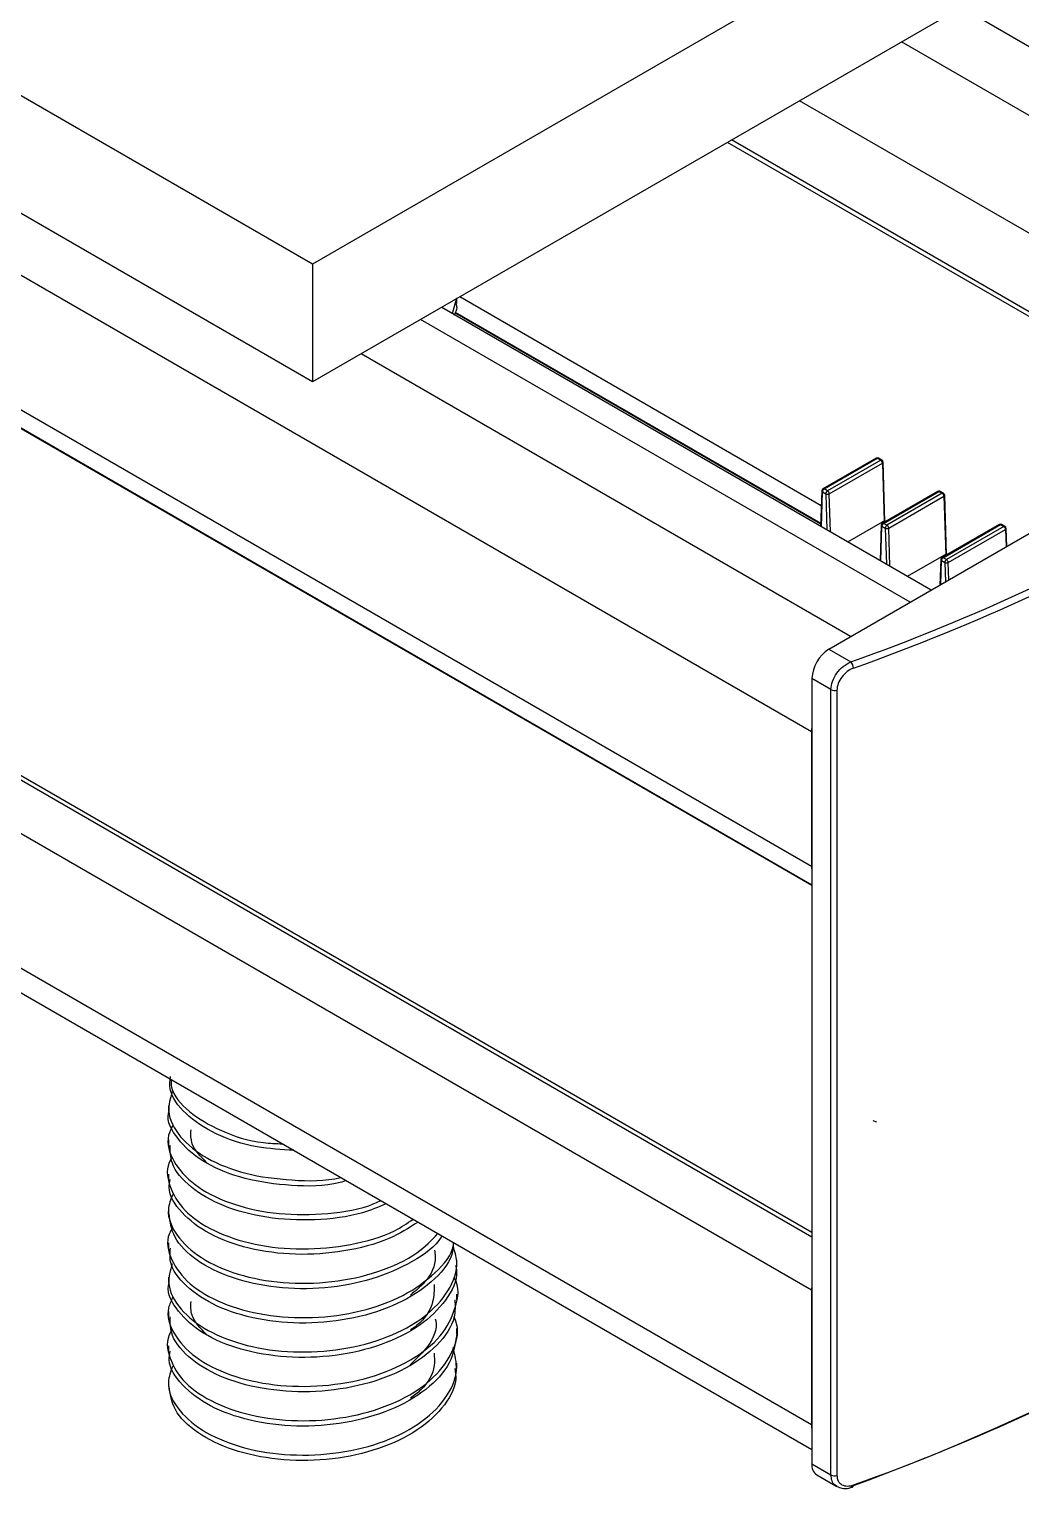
# Model space of a CAD drawing. Extents: x -976302 to -776254, y 5665 to 231437.
# Drawn here: x -788561 to -788353.4, y 87071.8 to 87377.2 of the extents above; entities that cross this region are included whole.
import ezdxf

# ---------------------------------------------------------------- set-up
doc = ezdxf.new("R2010")
doc.units = 0
doc.header["$LTSCALE"] = 1000
doc.header["$MEASUREMENT"] = 0
doc.layers.add('暖通', color=7, linetype='Continuous')

msp = doc.modelspace()

# ---------------------------------------------------------------- linework, layer by layer
at = {"layer": '暖通', "color": 7}
for p, q in [((-788397.26, 87230.18), (-788941.66, 87544.45)), ((-788397.26, 87230.18), (-788941.66, 87544.45)), ((-788397.18, 87198.03), (-788969.46, 87528.4)), ((-788397.18, 87198.03), (-788969.46, 87528.4)), ((-788969.32, 87528.48), (-788397.18, 87198.19)), ((-788969.32, 87528.48), (-788397.18, 87198.19)), ((-788397.26, 87201.98), (-788966.08, 87530.35)), ((-788397.26, 87201.98), (-788966.08, 87530.35)), ((-788397.18, 87124.4), (-789033.23, 87491.58)), ((-788397.18, 87124.4), (-789033.23, 87491.58)), ((-788397.18, 87125.41), (-789032.36, 87492.09)), ((-788397.18, 87125.41), (-789032.36, 87492.09)), ((-788397.26, 87113.33), (-789042.85, 87486.03)), ((-788397.26, 87113.33), (-789042.85, 87486.03)), ((-788397.26, 87085.13), (-789067.28, 87471.93)), ((-788397.26, 87085.13), (-789067.28, 87471.93)), ((-789071.7, 87469.38), (-788397.18, 87079.98)), ((-789071.7, 87469.38), (-788397.18, 87079.98)), ((-788501.69, 87328.06), (-788647.57, 87412.28)), ((-788501.69, 87328.06), (-788647.57, 87412.28)), ((-788355.8, 87412.28), (-788501.69, 87328.06)), ((-788355.8, 87412.28), (-788501.69, 87328.06)), ((-788501.69, 87303.41), (-788647.57, 87387.62)), ((-788501.69, 87303.41), (-788647.57, 87387.62)), ((-788355.8, 87387.62), (-788501.69, 87303.41)), ((-788355.8, 87387.62), (-788501.69, 87303.41)), ((-788263.47, 87322.61), (-788365.95, 87381.77)), ((-788263.47, 87322.61), (-788365.95, 87381.77)), ((-788275.92, 87315.42), (-788378.4, 87374.58)), ((-788275.92, 87315.42), (-788378.4, 87374.58)), ((-788326.95, 87320.23), (-788399.75, 87362.25)), ((-788326.95, 87320.23), (-788399.75, 87362.25)), ((-788332.38, 87306.93), (-788413.98, 87354.04)), ((-788332.38, 87306.93), (-788413.98, 87354.04)), ((-788332.62, 87306.04), (-788414.87, 87353.52)), ((-788332.62, 87306.04), (-788414.87, 87353.52)), ((-788501.69, 87328.06), (-788501.69, 87303.41)), ((-788501.69, 87328.06), (-788501.69, 87303.41)), ((-788393.62, 87247.48), (-788253.94, 87328.11)), ((-788393.62, 87247.48), (-788253.94, 87328.11)), ((-788472.41, 87317.69), (-788471.5, 87320.99)), ((-788472.41, 87317.69), (-788471.5, 87320.99)), ((-788471.5, 87319.85), (-788471.5, 87320.83)), ((-788471.5, 87319.85), (-788471.5, 87320.83)), ((-788395.21, 87277.5), (-788470.88, 87321.19)), ((-788395.21, 87277.5), (-788470.88, 87321.19)), ((-788372.2, 87259.84), (-788474.67, 87319)), ((-788372.2, 87259.84), (-788474.67, 87319)), ((-788395.32, 87273.67), (-788471.92, 87317.89)), ((-788395.32, 87273.67), (-788471.92, 87317.89)), ((-788471.87, 87318.02), (-788395.32, 87273.82)), ((-788471.87, 87318.02), (-788395.32, 87273.82)), ((-788376.62, 87257.29), (-788479.09, 87316.45)), ((-788376.62, 87257.29), (-788479.09, 87316.45)), ((-788389.07, 87250.1), (-788491.55, 87309.26)), ((-788389.07, 87250.1), (-788491.55, 87309.26)), ((-788383.74, 87287.44), (-788394.86, 87281.02)), ((-788383.74, 87287.44), (-788394.86, 87281.02)), ((-788394.61, 87281), (-788383.49, 87287.42)), ((-788394.61, 87281), (-788383.49, 87287.42)), ((-788382.76, 87287.03), (-788393.9, 87280.59)), ((-788382.76, 87287.03), (-788393.9, 87280.59)), ((-788383.49, 87287.42), (-788382.76, 87287.03)), ((-788383.49, 87287.42), (-788382.76, 87287.03)), ((-788382.53, 87287.06), (-788383.25, 87287.45)), ((-788382.53, 87287.06), (-788383.25, 87287.45)), ((-788393.55, 87279.99), (-788382.41, 87286.42)), ((-788393.55, 87279.99), (-788382.41, 87286.42)), ((-788382.41, 87286.42), (-788382.03, 87274.19)), ((-788382.41, 87286.42), (-788382.03, 87274.19)), ((-788381.88, 87274.14), (-788382.26, 87286.63)), ((-788381.88, 87274.14), (-788382.26, 87286.63)), ((-788393.9, 87280.59), (-788394.61, 87281)), ((-788393.9, 87280.59), (-788394.61, 87281)), ((-788395.11, 87280.6), (-788395.34, 87273.2)), ((-788395.11, 87280.6), (-788395.34, 87273.2)), ((-788395.19, 87273.11), (-788394.96, 87280.38)), ((-788395.19, 87273.11), (-788394.96, 87280.38)), ((-788394.96, 87280.38), (-788394.26, 87279.98)), ((-788394.96, 87280.38), (-788394.26, 87279.98)), ((-788394.26, 87279.98), (-788394.04, 87272.45)), ((-788394.26, 87279.98), (-788394.04, 87272.45)), ((-788393.31, 87272.03), (-788393.55, 87279.99)), ((-788393.31, 87272.03), (-788393.55, 87279.99)), ((-788370.85, 87280.5), (-788382.41, 87273.84)), ((-788370.85, 87280.5), (-788382.41, 87273.84)), ((-788382.15, 87273.81), (-788370.6, 87280.48)), ((-788382.15, 87273.81), (-788370.6, 87280.48)), ((-788369.88, 87280.09), (-788381.45, 87273.41)), ((-788369.88, 87280.09), (-788381.45, 87273.41)), ((-788381.1, 87272.8), (-788369.52, 87279.49)), ((-788381.1, 87272.8), (-788369.52, 87279.49)), ((-788370.6, 87280.48), (-788369.88, 87280.09)), ((-788370.6, 87280.48), (-788369.88, 87280.09)), ((-788369.64, 87280.12), (-788370.36, 87280.51)), ((-788369.64, 87280.12), (-788370.36, 87280.51)), ((-788369.52, 87279.49), (-788369.14, 87267.25)), ((-788369.52, 87279.49), (-788369.14, 87267.25)), ((-788368.99, 87267.2), (-788369.37, 87279.69)), ((-788368.99, 87267.2), (-788369.37, 87279.69)), ((-788389.63, 87269.91), (-788382.38, 87274.09)), ((-788389.63, 87269.91), (-788382.38, 87274.09)), ((-788382.66, 87273.41), (-788382.88, 87266.01)), ((-788382.66, 87273.41), (-788382.88, 87266.01)), ((-788382.73, 87265.93), (-788382.51, 87273.19)), ((-788382.73, 87265.93), (-788382.51, 87273.19)), ((-788382.51, 87273.19), (-788381.81, 87272.79)), ((-788382.51, 87273.19), (-788381.81, 87272.79)), ((-788382.16, 87273.98), (-788382.38, 87274.09)), ((-788382.16, 87273.98), (-788382.38, 87274.09)), ((-788381.45, 87273.41), (-788382.15, 87273.81)), ((-788381.45, 87273.41), (-788382.15, 87273.81)), ((-788381.87, 87274.14), (-788381.91, 87274.17)), ((-788381.87, 87274.14), (-788381.91, 87274.17)), ((-788381.81, 87272.79), (-788381.58, 87265.26)), ((-788381.81, 87272.79), (-788381.58, 87265.26)), ((-788380.86, 87264.84), (-788381.1, 87272.8)), ((-788380.86, 87264.84), (-788381.1, 87272.8)), ((-788357.97, 87273.57), (-788369.95, 87266.65)), ((-788357.97, 87273.57), (-788369.95, 87266.65)), ((-788369.7, 87266.62), (-788357.71, 87273.54)), ((-788369.7, 87266.62), (-788357.71, 87273.54)), ((-788356.99, 87273.15), (-788369, 87266.22)), ((-788356.99, 87273.15), (-788369, 87266.22)), ((-788368.64, 87265.61), (-788356.63, 87272.55)), ((-788368.64, 87265.61), (-788356.63, 87272.55)), ((-788357.71, 87273.54), (-788356.99, 87273.15)), ((-788357.71, 87273.54), (-788356.99, 87273.15)), ((-788356.75, 87273.18), (-788357.48, 87273.57)), ((-788356.75, 87273.18), (-788357.48, 87273.57)), ((-788356.63, 87272.55), (-788356.52, 87268.9)), ((-788356.63, 87272.55), (-788356.52, 87268.9)), ((-788356.37, 87268.98), (-788356.48, 87272.75)), ((-788356.37, 87268.98), (-788356.48, 87272.75)), ((-788377.18, 87262.72), (-788369.49, 87267.16)), ((-788377.18, 87262.72), (-788369.49, 87267.16)), ((-788370.2, 87266.23), (-788370.37, 87260.9)), ((-788370.2, 87266.23), (-788370.37, 87260.9)), ((-788370.21, 87260.99), (-788370.06, 87266)), ((-788370.21, 87260.99), (-788370.06, 87266)), ((-788370.06, 87266), (-788369.35, 87265.6)), ((-788370.06, 87266), (-788369.35, 87265.6)), ((-788369, 87266.22), (-788369.7, 87266.62)), ((-788369, 87266.22), (-788369.7, 87266.62)), ((-788369.27, 87267.04), (-788369.49, 87267.16)), ((-788369.27, 87267.04), (-788369.49, 87267.16)), ((-788369.35, 87265.6), (-788369.23, 87261.56)), ((-788369.35, 87265.6), (-788369.23, 87261.56)), ((-788368.98, 87267.2), (-788369.03, 87267.23)), ((-788368.98, 87267.2), (-788369.03, 87267.23)), ((-788368.53, 87261.96), (-788368.64, 87265.61)), ((-788368.53, 87261.96), (-788368.64, 87265.61)), ((-788393.62, 87247.48), (-788389.01, 87244.82)), ((-788393.62, 87247.48), (-788389.01, 87244.82)), ((-788393.18, 87239.01), (-788397.18, 87241.32)), ((-788397.18, 87241.32), (-788397.18, 87076.96)), ((-788393.18, 87239.01), (-788397.18, 87241.32)), ((-788397.18, 87241.32), (-788397.18, 87076.96)), ((-788393.18, 87074.66), (-788393.18, 87239.01)), ((-788393.18, 87074.66), (-788393.18, 87239.01)), ((-788391.93, 87238.93), (-788391.93, 87074.58)), ((-788391.93, 87238.93), (-788391.93, 87074.58)), ((-788397.18, 87231.73), (-788397.26, 87230.18)), ((-788397.18, 87231.73), (-788397.26, 87230.18)), ((-788397.26, 87230.18), (-788397.26, 87201.98)), ((-788397.26, 87230.18), (-788397.26, 87201.98)), ((-788531.88, 87152.01), (-788531.88, 87150.87)), ((-788531.88, 87152.01), (-788531.88, 87150.87)), ((-788384.44, 87148.83), (-788383.68, 87148.54)), ((-788384.44, 87148.83), (-788383.68, 87148.54)), ((-788531.88, 87144.82), (-788531.88, 87143.68)), ((-788531.88, 87144.82), (-788531.88, 87143.68)), ((-788531.88, 87137.63), (-788531.88, 87136.49)), ((-788531.88, 87137.63), (-788531.88, 87136.49)), ((-788531.88, 87130.45), (-788531.88, 87129.3)), ((-788531.88, 87130.45), (-788531.88, 87129.3)), ((-788531.88, 87123.25), (-788531.88, 87122.11)), ((-788531.88, 87123.25), (-788531.88, 87122.11)), ((-788471.5, 87118.51), (-788471.5, 87119.66)), ((-788471.5, 87118.51), (-788471.5, 87119.66)), ((-788531.88, 87116.06), (-788531.88, 87114.92)), ((-788531.88, 87116.06), (-788531.88, 87114.92)), ((-788397.26, 87113.33), (-788397.26, 87085.13)), ((-788397.26, 87113.33), (-788397.26, 87085.13)), ((-788471.5, 87111.33), (-788471.5, 87112.46)), ((-788471.5, 87111.33), (-788471.5, 87112.46)), ((-788531.88, 87108.87), (-788531.88, 87107.73)), ((-788531.88, 87108.87), (-788531.88, 87107.73)), ((-788471.5, 87104.13), (-788471.5, 87105.28)), ((-788471.5, 87104.13), (-788471.5, 87105.28)), ((-788531.88, 87101.68), (-788531.88, 87100.54)), ((-788531.88, 87101.68), (-788531.88, 87100.54)), ((-788471.5, 87096.95), (-788471.5, 87098.08)), ((-788471.5, 87096.95), (-788471.5, 87098.08)), ((-788531.88, 87094.49), (-788531.88, 87093.34)), ((-788531.88, 87094.49), (-788531.88, 87093.34)), ((-788397.26, 87085.13), (-788397.18, 87083.68)), ((-788397.26, 87085.13), (-788397.18, 87083.68)), ((-788397.18, 87076.96), (-788393.18, 87074.66)), ((-788397.18, 87076.96), (-788393.18, 87074.66)), ((-788396.13, 87074.66), (-788391.95, 87072.24)), ((-788396.13, 87074.66), (-788391.95, 87072.24))]:
    msp.add_line(p, q, dxfattribs=at)
at = {"layer": '暖通', "color": 7, "flags": 128}
for points in [[(-788397.26, 87201.98), (-788397.2, 87200.94), (-788397.18, 87200.74)], [(-788397.26, 87201.98), (-788397.2, 87200.94), (-788397.18, 87200.74)], [(-788397.18, 87114.67), (-788397.2, 87114.43), (-788397.26, 87113.33)], [(-788397.18, 87114.67), (-788397.2, 87114.43), (-788397.26, 87113.33)], [(-788388.82, 87072.13), (-788388.8, 87072.12), (-788388.7, 87072.11), (-788388.64, 87072.13), (-788388.62, 87072.14), (-788388.55, 87072.21), (-788388.5, 87072.3), (-788388.47, 87072.43), (-788388.46, 87072.58)], [(-788388.82, 87072.13), (-788388.8, 87072.12), (-788388.7, 87072.11), (-788388.64, 87072.13), (-788388.62, 87072.14), (-788388.55, 87072.21), (-788388.5, 87072.3), (-788388.47, 87072.43), (-788388.46, 87072.58)]]:
    msp.add_lwpolyline(points, dxfattribs=at)
at = {"layer": '暖通', "color": 7}
for centre, radius, start, end in [((-788539.16, 87666.21), 447.34, 289.6122, 310.3824), ((-788539.16, 87666.21), 447.34, 289.6122, 310.3824), ((-788538.93, 87665.79), 448.29, 289.6122, 310.3824), ((-788538.93, 87665.79), 448.29, 289.6122, 310.3824), ((-788383.49, 87287.01), 0.503, 61.7051, 119.9973), ((-788383.49, 87287.01), 0.503, 61.7051, 119.9973), ((-788383.64, 87287.22), 0.249, 53.829, 114.8606), ((-788383.64, 87287.22), 0.249, 53.829, 114.8606), ((-788383.34, 87287.23), 0.24, 67.6123, 127.7617), ((-788383.34, 87287.23), 0.24, 67.6123, 127.7617), ((-788382.62, 87286.84), 0.24, 67.6123, 127.7617), ((-788382.62, 87286.84), 0.24, 67.6123, 127.7617), ((-788383.18, 87286.37), 0.777, 3.8499, 57.3049), ((-788383.18, 87286.37), 0.777, 3.8499, 57.3049), ((-788382.76, 87286.61), 0.503, 1.7629, 61.7051), ((-788382.76, 87286.61), 0.503, 1.7629, 61.7051), ((-788382.51, 87286.65), 0.249, 293.7952, 355.1602), ((-788382.51, 87286.65), 0.249, 293.7952, 355.1602), ((-788394.61, 87280.59), 0.503, 119.9973, 178.2371), ((-788394.61, 87280.59), 0.503, 119.9973, 178.2371), ((-788394.19, 87280.35), 0.773, 122.6055, 177.3945), ((-788394.19, 87280.35), 0.773, 122.6055, 177.3945), ((-788394.75, 87280.81), 0.242, 52.8883, 115.8013), ((-788394.75, 87280.81), 0.242, 52.8883, 115.8013), ((-788394.85, 87280.62), 0.261, 183.1108, 244.2286), ((-788394.85, 87280.62), 0.261, 183.1108, 244.2286), ((-788393.49, 87279.94), 0.773, 122.6055, 177.3945), ((-788393.49, 87279.94), 0.773, 122.6055, 177.3945), ((-788393.92, 87280.7), 0.798, 244.6881, 297.6415), ((-788393.92, 87280.7), 0.798, 244.6881, 297.6415), ((-788394.32, 87279.94), 0.777, 3.8499, 57.3049), ((-788394.32, 87279.94), 0.777, 3.8499, 57.3049), ((-788370.6, 87280.07), 0.503, 61.7051, 119.9973), ((-788370.6, 87280.07), 0.503, 61.7051, 119.9973), ((-788370.75, 87280.28), 0.249, 53.829, 114.8606), ((-788370.75, 87280.28), 0.249, 53.829, 114.8606), ((-788370.46, 87280.29), 0.24, 67.6123, 127.7617), ((-788370.46, 87280.29), 0.24, 67.6123, 127.7617), ((-788369.73, 87279.9), 0.24, 67.6123, 127.7617), ((-788369.73, 87279.9), 0.24, 67.6123, 127.7617), ((-788370.3, 87279.43), 0.777, 3.8499, 57.3049), ((-788370.3, 87279.43), 0.777, 3.8499, 57.3049), ((-788369.88, 87279.68), 0.503, 1.7629, 61.7051), ((-788369.88, 87279.68), 0.503, 1.7629, 61.7051), ((-788369.62, 87279.71), 0.249, 293.7952, 355.1602), ((-788369.62, 87279.71), 0.249, 293.7952, 355.1602), ((-788382.15, 87273.4), 0.503, 119.9973, 178.2371), ((-788382.15, 87273.4), 0.503, 119.9973, 178.2371), ((-788382.4, 87273.43), 0.261, 183.1108, 244.2286), ((-788382.4, 87273.43), 0.261, 183.1108, 244.2286), ((-788381.74, 87273.16), 0.773, 122.6055, 177.3945), ((-788381.74, 87273.16), 0.773, 122.6055, 177.3945), ((-788382.3, 87273.62), 0.242, 52.8883, 115.8013), ((-788382.3, 87273.62), 0.242, 52.8883, 115.8013), ((-788381.03, 87272.75), 0.773, 122.6055, 177.3945), ((-788381.03, 87272.75), 0.773, 122.6055, 177.3945), ((-788381.47, 87273.51), 0.798, 244.6881, 297.6415), ((-788381.47, 87273.51), 0.798, 244.6881, 297.6415), ((-788381.87, 87272.75), 0.777, 3.8499, 57.3049), ((-788381.87, 87272.75), 0.777, 3.8499, 57.3049), ((-788357.71, 87273.13), 0.503, 61.7051, 119.9973), ((-788357.71, 87273.13), 0.503, 61.7051, 119.9973), ((-788357.86, 87273.34), 0.249, 53.829, 114.8606), ((-788357.86, 87273.34), 0.249, 53.829, 114.8606), ((-788357.57, 87273.35), 0.24, 67.6123, 127.7617), ((-788357.57, 87273.35), 0.24, 67.6123, 127.7617), ((-788356.84, 87272.96), 0.24, 67.6123, 127.7617), ((-788356.84, 87272.96), 0.24, 67.6123, 127.7617), ((-788357.41, 87272.5), 0.777, 3.8499, 57.3049), ((-788357.41, 87272.5), 0.777, 3.8499, 57.3049), ((-788356.99, 87272.74), 0.503, 1.7629, 61.7051), ((-788356.99, 87272.74), 0.503, 1.7629, 61.7051), ((-788356.73, 87272.77), 0.249, 293.7952, 355.1602), ((-788356.73, 87272.77), 0.249, 293.7952, 355.1602), ((-788369.7, 87266.21), 0.503, 119.9973, 178.2371), ((-788369.7, 87266.21), 0.503, 119.9973, 178.2371), ((-788369.94, 87266.24), 0.261, 183.1108, 244.2286), ((-788369.94, 87266.24), 0.261, 183.1108, 244.2286), ((-788369.28, 87265.97), 0.773, 122.6055, 177.3945), ((-788369.28, 87265.97), 0.773, 122.6055, 177.3945), ((-788369.85, 87266.43), 0.242, 52.8883, 115.8013), ((-788369.85, 87266.43), 0.242, 52.8883, 115.8013), ((-788368.58, 87265.56), 0.773, 122.6055, 177.3945), ((-788368.58, 87265.56), 0.773, 122.6055, 177.3945), ((-788369.01, 87266.32), 0.798, 244.6881, 297.6415), ((-788369.01, 87266.32), 0.798, 244.6881, 297.6415), ((-788369.42, 87265.56), 0.777, 3.8499, 57.3049), ((-788369.42, 87265.56), 0.777, 3.8499, 57.3049), ((-788389.45, 87240.96), 7.73, 122.6055, 177.3945), ((-788389.45, 87240.96), 7.73, 122.6055, 177.3945), ((-788390.39, 87243.47), 1.93, 1.2361, 44.2696), ((-788390.39, 87243.47), 1.93, 1.2361, 44.2696), ((-788392.46, 87240.41), 1.58, 242.9338, 289.8638), ((-788392.46, 87240.41), 1.58, 242.9338, 289.8638), ((-788538.93, 87494.86), 448.29, 289.6122, 310.3824), ((-788538.93, 87494.86), 448.29, 289.6122, 310.3824), ((-788553.8, 87523.6), 480.5, 290.0575, 305.5164), ((-788553.8, 87523.6), 480.5, 290.0575, 305.5164), ((-788394.71, 87076.69), 2.48, 173.7011, 234.9867), ((-788394.71, 87076.69), 2.48, 173.7011, 234.9867), ((-788392.46, 87076.06), 1.58, 242.9338, 289.8638), ((-788392.46, 87076.06), 1.58, 242.9338, 289.8638)]:
    msp.add_arc(centre, radius, start, end, dxfattribs=at)
for centre in [(-788382.35, 87273.26), (-788382.35, 87273.26), (-788369.46, 87266.32), (-788369.46, 87266.32)]:
    msp.add_ellipse(centre, major_axis=(0.476, 0.887), ratio=0.597905, start_param=0.264228, end_param=0.767804, dxfattribs=at)
for points, knots in [([(-788471.7, 87319.83), (-788471.62, 87319.55), (-788471.37, 87318.7), (-788471.82, 87317.88), (-788472.12, 87317.33)], [0, 0, 0, 0, 0.330712, 1, 1, 1, 1]), ([(-788471.7, 87319.83), (-788471.62, 87319.55), (-788471.37, 87318.7), (-788471.82, 87317.88), (-788472.12, 87317.33)], [0, 0, 0, 0, 0.330712, 1, 1, 1, 1]), ([(-788381.92, 87274.16), (-788381.92, 87274.16), (-788381.93, 87274.18), (-788381.99, 87274.19), (-788382.03, 87274.19)], [0, 0, 0, 0, 0.195567, 1, 1, 1, 1]), ([(-788381.92, 87274.16), (-788381.92, 87274.16), (-788381.93, 87274.18), (-788381.99, 87274.19), (-788382.03, 87274.19)], [0, 0, 0, 0, 0.195567, 1, 1, 1, 1]), ([(-788369.03, 87267.22), (-788369.03, 87267.23), (-788369.04, 87267.24), (-788369.1, 87267.25), (-788369.14, 87267.25)], [0, 0, 0, 0, 0.195567, 1, 1, 1, 1]), ([(-788369.03, 87267.22), (-788369.03, 87267.23), (-788369.04, 87267.24), (-788369.1, 87267.25), (-788369.14, 87267.25)], [0, 0, 0, 0, 0.195567, 1, 1, 1, 1]), ([(-788393.18, 87239.01), (-788393.18, 87240.1), (-788392.72, 87241.36), (-788391.56, 87242.96), (-788391.1, 87243.45), (-788390.09, 87244.27), (-788389.55, 87244.59), (-788389.01, 87244.82)], [0, 0, 0, 0, 0.5, 0.5, 0.75, 0.75, 1, 1, 1, 1]), ([(-788393.18, 87239.01), (-788393.18, 87240.1), (-788392.72, 87241.36), (-788391.56, 87242.96), (-788391.1, 87243.45), (-788390.09, 87244.27), (-788389.55, 87244.59), (-788389.01, 87244.82)], [0, 0, 0, 0, 0.5, 0.5, 0.75, 0.75, 1, 1, 1, 1]), ([(-788388.46, 87243.51), (-788388.91, 87243.34), (-788389.35, 87243.09), (-788390.19, 87242.45), (-788390.57, 87242.07), (-788391.54, 87240.81), (-788391.93, 87239.81), (-788391.93, 87238.93)], [0, 0, 0, 0, 0.25, 0.25, 0.5, 0.5, 1, 1, 1, 1]), ([(-788388.46, 87243.51), (-788388.91, 87243.34), (-788389.35, 87243.09), (-788390.19, 87242.45), (-788390.57, 87242.07), (-788391.54, 87240.81), (-788391.93, 87239.81), (-788391.93, 87238.93)], [0, 0, 0, 0, 0.25, 0.25, 0.5, 0.5, 1, 1, 1, 1]), ([(-788505.65, 87142.6), (-788508.25, 87142.76), (-788514.21, 87143.11), (-788522.28, 87145.83), (-788528.57, 87150.11), (-788531.81, 87154.46), (-788531.54, 87157.18), (-788531.45, 87158.06)], [0, 0, 0, 0, 0.181519, 0.4165, 0.651551, 0.886522, 1, 1, 1, 1]), ([(-788505.65, 87142.6), (-788508.25, 87142.76), (-788514.21, 87143.11), (-788522.28, 87145.83), (-788528.57, 87150.11), (-788531.81, 87154.46), (-788531.54, 87157.18), (-788531.45, 87158.06)], [0, 0, 0, 0, 0.181519, 0.4165, 0.651551, 0.886522, 1, 1, 1, 1]), ([(-788531.34, 87157.43), (-788531.33, 87156.88), (-788531.3, 87154.5), (-788527.8, 87150.55), (-788521.17, 87146.55), (-788514.03, 87144.19), (-788509.32, 87144), (-788507.98, 87143.95)], [0, 0, 0, 0, 0.080869, 0.351334, 0.621806, 0.892298, 1, 1, 1, 1]), ([(-788531.34, 87157.43), (-788531.33, 87156.88), (-788531.3, 87154.5), (-788527.8, 87150.55), (-788521.17, 87146.55), (-788514.03, 87144.19), (-788509.32, 87144), (-788507.98, 87143.95)], [0, 0, 0, 0, 0.080869, 0.351334, 0.621806, 0.892298, 1, 1, 1, 1]), ([(-788531.1, 87154.83), (-788531.48, 87153.47), (-788532.39, 87150.31), (-788529.78, 87145.29), (-788524.17, 87140.77), (-788515.88, 87137.45), (-788506.15, 87136.21), (-788499, 87136.11), (-788495.83, 87136.93), (-788495.83, 87136.93)], [0, 0, 0, 0, 0.130066, 0.304027, 0.477958, 0.651942, 0.825866, 0.999821, 1, 1, 1, 1]), ([(-788531.1, 87154.83), (-788531.48, 87153.47), (-788532.39, 87150.31), (-788529.78, 87145.29), (-788524.17, 87140.77), (-788515.88, 87137.45), (-788506.15, 87136.21), (-788499, 87136.11), (-788495.83, 87136.93), (-788495.83, 87136.93)], [0, 0, 0, 0, 0.130066, 0.304027, 0.477958, 0.651942, 0.825866, 0.999821, 1, 1, 1, 1]), ([(-788494.58, 87136.21), (-788495.47, 87135.99), (-788499.54, 87134.97), (-788507.56, 87135.1), (-788517.16, 87136.71), (-788525.18, 87140.16), (-788530.18, 87144.92), (-788532.34, 87148.73), (-788531.79, 87150.7), (-788531.74, 87150.86)], [0, 0, 0, 0, 0.051543, 0.237975, 0.42439, 0.610804, 0.79724, 0.983642, 1, 1, 1, 1]), ([(-788494.58, 87136.21), (-788495.47, 87135.99), (-788499.54, 87134.97), (-788507.56, 87135.1), (-788517.16, 87136.71), (-788525.18, 87140.16), (-788530.18, 87144.92), (-788532.34, 87148.73), (-788531.79, 87150.7), (-788531.74, 87150.86)], [0, 0, 0, 0, 0.051543, 0.237975, 0.42439, 0.610804, 0.79724, 0.983642, 1, 1, 1, 1]), ([(-788530.92, 87147.87), (-788531.28, 87147.16), (-788532.54, 87144.7), (-788531.12, 87140.17), (-788526.78, 87135.23), (-788519.41, 87131.4), (-788510.06, 87129.17), (-788499.87, 87129.05), (-788491.87, 87130.08), (-788488.24, 87131.7), (-788487.4, 87132.07)], [0, 0, 0, 0, 0.0598906, 0.2091892, 0.3584501, 0.507734, 0.6570003, 0.8062591, 0.9555482, 1, 1, 1, 1]), ([(-788530.92, 87147.87), (-788531.28, 87147.16), (-788532.54, 87144.7), (-788531.12, 87140.17), (-788526.78, 87135.23), (-788519.41, 87131.4), (-788510.06, 87129.17), (-788499.87, 87129.05), (-788491.87, 87130.08), (-788488.24, 87131.7), (-788487.4, 87132.07)], [0, 0, 0, 0, 0.0598906, 0.2091892, 0.3584501, 0.507734, 0.6570003, 0.8062591, 0.9555482, 1, 1, 1, 1]), ([(-788523.88, 87140.03), (-788525.14, 87141.31), (-788527.27, 87143.47), (-788527.18, 87145.91), (-788527.14, 87146.91)], [0, 0, 0, 0, 0.592693, 1, 1, 1, 1]), ([(-788523.88, 87140.03), (-788525.14, 87141.31), (-788527.27, 87143.47), (-788527.18, 87145.91), (-788527.14, 87146.91)], [0, 0, 0, 0, 0.592693, 1, 1, 1, 1]), ([(-788486.26, 87131.41), (-788487.89, 87130.73), (-788492.38, 87128.86), (-788501.3, 87127.77), (-788511.45, 87128.28), (-788520.61, 87130.7), (-788527.48, 87134.73), (-788531.46, 87139.31), (-788531.5, 87142.42), (-788531.52, 87143.7)], [0, 0, 0, 0, 0.091076, 0.250677, 0.410325, 0.56993, 0.729571, 0.889175, 1, 1, 1, 1]), ([(-788486.26, 87131.41), (-788487.89, 87130.73), (-788492.38, 87128.86), (-788501.3, 87127.77), (-788511.45, 87128.28), (-788520.61, 87130.7), (-788527.48, 87134.73), (-788531.46, 87139.31), (-788531.5, 87142.42), (-788531.52, 87143.7)], [0, 0, 0, 0, 0.091076, 0.250677, 0.410325, 0.56993, 0.729571, 0.889175, 1, 1, 1, 1]), ([(-788531.18, 87140.92), (-788531.23, 87140.85), (-788532.5, 87139.07), (-788531.89, 87135.14), (-788528.96, 87129.88), (-788522.58, 87125.56), (-788513.95, 87122.64), (-788503.87, 87121.63), (-788493.67, 87122.62), (-788485.45, 87124.92), (-788481.89, 87127.33), (-788480.65, 87128.17)], [0, 0, 0, 0, 0.0059834, 0.137884, 0.2697872, 0.4016801, 0.5336017, 0.66549, 0.7974129, 0.9293047, 1, 1, 1, 1]), ([(-788531.18, 87140.92), (-788531.23, 87140.85), (-788532.5, 87139.07), (-788531.89, 87135.14), (-788528.96, 87129.88), (-788522.58, 87125.56), (-788513.95, 87122.64), (-788503.87, 87121.63), (-788493.67, 87122.62), (-788485.45, 87124.92), (-788481.89, 87127.33), (-788480.65, 87128.17)], [0, 0, 0, 0, 0.0059834, 0.137884, 0.2697872, 0.4016801, 0.5336017, 0.66549, 0.7974129, 0.9293047, 1, 1, 1, 1]), ([(-788479.61, 87127.57), (-788481.55, 87126.34), (-788485.9, 87123.59), (-788495.06, 87121.23), (-788505.33, 87120.5), (-788515.25, 87121.85), (-788523.68, 87124.91), (-788529.39, 87129.47), (-788532.07, 87133.57), (-788531.62, 87135.94), (-788531.52, 87136.48)], [0, 0, 0, 0, 0.113619, 0.254347, 0.395081, 0.535828, 0.676559, 0.817327, 0.958053, 1, 1, 1, 1]), ([(-788479.61, 87127.57), (-788481.55, 87126.34), (-788485.9, 87123.59), (-788495.06, 87121.23), (-788505.33, 87120.5), (-788515.25, 87121.85), (-788523.68, 87124.91), (-788529.39, 87129.47), (-788532.07, 87133.57), (-788531.62, 87135.94), (-788531.52, 87136.48)], [0, 0, 0, 0, 0.113619, 0.254347, 0.395081, 0.535828, 0.676559, 0.817327, 0.958053, 1, 1, 1, 1]), ([(-788530.96, 87133.37), (-788531.38, 87132.32), (-788532.49, 87129.48), (-788530.47, 87124.68), (-788525.44, 87119.94), (-788517.57, 87116.4), (-788507.96, 87114.61), (-788497.6, 87114.78), (-788487.8, 87116.94), (-788479.87, 87120.55), (-788476.8, 87123.77), (-788475.46, 87125.18)], [0, 0, 0, 0, 0.070275, 0.189883, 0.309463, 0.429074, 0.54865, 0.668236, 0.787828, 0.907408, 1, 1, 1, 1]), ([(-788530.96, 87133.37), (-788531.38, 87132.32), (-788532.49, 87129.48), (-788530.47, 87124.68), (-788525.44, 87119.94), (-788517.57, 87116.4), (-788507.96, 87114.61), (-788497.6, 87114.78), (-788487.8, 87116.94), (-788479.87, 87120.55), (-788476.8, 87123.77), (-788475.46, 87125.18)], [0, 0, 0, 0, 0.070275, 0.189883, 0.309463, 0.429074, 0.54865, 0.668236, 0.787828, 0.907408, 1, 1, 1, 1]), ([(-788474.66, 87124.71), (-788474.71, 87124.62), (-788475.74, 87122.53), (-788480.7, 87119.13), (-788488.99, 87115.4), (-788499.08, 87113.49), (-788509.36, 87113.62), (-788518.83, 87115.67), (-788526.26, 87119.38), (-788531.07, 87124.17), (-788531.52, 87127.65), (-788531.73, 87129.31)], [0, 0, 0, 0, 0.00584, 0.131596, 0.257383, 0.383136, 0.508919, 0.634676, 0.760445, 0.886209, 1, 1, 1, 1]), ([(-788474.66, 87124.71), (-788474.71, 87124.62), (-788475.74, 87122.53), (-788480.7, 87119.13), (-788488.99, 87115.4), (-788499.08, 87113.49), (-788509.36, 87113.62), (-788518.83, 87115.67), (-788526.26, 87119.38), (-788531.07, 87124.17), (-788531.52, 87127.65), (-788531.73, 87129.31)], [0, 0, 0, 0, 0.00584, 0.131596, 0.257383, 0.383136, 0.508919, 0.634676, 0.760445, 0.886209, 1, 1, 1, 1]), ([(-788530.99, 87126.41), (-788531.24, 87126), (-788532.54, 87123.86), (-788531.55, 87119.6), (-788527.85, 87114.49), (-788520.93, 87110.43), (-788511.9, 87107.88), (-788501.7, 87107.3), (-788491.52, 87108.65), (-788482.4, 87111.96), (-788475.82, 87116.81), (-788472.34, 87120.86), (-788472.2, 87123.11), (-788472.19, 87123.28)], [0, 0, 0, 0, 0.025331, 0.132668, 0.239989, 0.347314, 0.454645, 0.56196, 0.669306, 0.776625, 0.883968, 0.991285, 1, 1, 1, 1]), ([(-788530.99, 87126.41), (-788531.24, 87126), (-788532.54, 87123.86), (-788531.55, 87119.6), (-788527.85, 87114.49), (-788520.93, 87110.43), (-788511.9, 87107.88), (-788501.7, 87107.3), (-788491.52, 87108.65), (-788482.4, 87111.96), (-788475.82, 87116.81), (-788472.34, 87120.86), (-788472.2, 87123.11), (-788472.19, 87123.28)], [0, 0, 0, 0, 0.025331, 0.132668, 0.239989, 0.347314, 0.454645, 0.56196, 0.669306, 0.776625, 0.883968, 0.991285, 1, 1, 1, 1]), ([(-788531.12, 87118.86), (-788531.5, 87117.46), (-788532.37, 87114.25), (-788529.67, 87109.21), (-788523.98, 87104.7), (-788515.66, 87101.47), (-788505.8, 87100.11), (-788495.46, 87100.69), (-788485.83, 87103.25), (-788477.96, 87107.55), (-788472.93, 87113.06), (-788470.91, 87118.38), (-788471.94, 87121.47), (-788472.29, 87122.53)], [0, 0, 0, 0, 0.074914, 0.172159, 0.269389, 0.366648, 0.463874, 0.561118, 0.658351, 0.755586, 0.852829, 0.950056, 1, 1, 1, 1]), ([(-788531.12, 87118.86), (-788531.5, 87117.46), (-788532.37, 87114.25), (-788529.67, 87109.21), (-788523.98, 87104.7), (-788515.66, 87101.47), (-788505.8, 87100.11), (-788495.46, 87100.69), (-788485.83, 87103.25), (-788477.96, 87107.55), (-788472.93, 87113.06), (-788470.91, 87118.38), (-788471.94, 87121.47), (-788472.29, 87122.53)], [0, 0, 0, 0, 0.074914, 0.172159, 0.269389, 0.366648, 0.463874, 0.561118, 0.658351, 0.755586, 0.852829, 0.950056, 1, 1, 1, 1]), ([(-788472.17, 87123.28), (-788472.25, 87122.44), (-788472.52, 87119.52), (-788476.52, 87114.91), (-788483.59, 87110.24), (-788492.91, 87107.24), (-788503.16, 87106.09), (-788513.26, 87107.03), (-788522.08, 87109.75), (-788528.44, 87114.04), (-788531.77, 87118.41), (-788531.53, 87121.18), (-788531.45, 87122.11)], [0, 0, 0, 0, 0.044902, 0.157134, 0.26938, 0.381617, 0.493846, 0.6061, 0.718332, 0.830596, 0.942823, 1, 1, 1, 1]), ([(-788472.17, 87123.28), (-788472.25, 87122.44), (-788472.52, 87119.52), (-788476.52, 87114.91), (-788483.59, 87110.24), (-788492.91, 87107.24), (-788503.16, 87106.09), (-788513.26, 87107.03), (-788522.08, 87109.75), (-788528.44, 87114.04), (-788531.77, 87118.41), (-788531.53, 87121.18), (-788531.45, 87122.11)], [0, 0, 0, 0, 0.044902, 0.157134, 0.26938, 0.381617, 0.493846, 0.6061, 0.718332, 0.830596, 0.942823, 1, 1, 1, 1]), ([(-788476.19, 87121.72), (-788476.11, 87121.23), (-788475.72, 87118.96), (-788477.37, 87115.51), (-788480.16, 87113.17), (-788481.22, 87112.28)], [0, 0, 0, 0, 0.1443809, 0.6760627, 1, 1, 1, 1]), ([(-788476.19, 87121.72), (-788476.11, 87121.23), (-788475.72, 87118.96), (-788477.37, 87115.51), (-788480.16, 87113.17), (-788481.22, 87112.28)], [0, 0, 0, 0, 0.1443809, 0.6760627, 1, 1, 1, 1]), ([(-788530.92, 87111.9), (-788531.29, 87111.15), (-788532.54, 87108.64), (-788531.05, 87104.08), (-788526.62, 87099.16), (-788519.18, 87095.36), (-788509.81, 87093.21), (-788499.52, 87093.04), (-788489.47, 87094.81), (-788480.82, 87098.49), (-788474.43, 87103.59), (-788471.51, 87109.61), (-788470.86, 87114.01), (-788472.06, 87115.98), (-788472.07, 87116)], [0, 0, 0, 0, 0.040701, 0.136541, 0.232357, 0.328188, 0.424007, 0.519821, 0.615654, 0.71147, 0.807315, 0.903126, 0.998954, 1, 1, 1, 1]), ([(-788530.92, 87111.9), (-788531.29, 87111.15), (-788532.54, 87108.64), (-788531.05, 87104.08), (-788526.62, 87099.16), (-788519.18, 87095.36), (-788509.81, 87093.21), (-788499.52, 87093.04), (-788489.47, 87094.81), (-788480.82, 87098.49), (-788474.43, 87103.59), (-788471.51, 87109.61), (-788470.86, 87114.01), (-788472.06, 87115.98), (-788472.07, 87116)], [0, 0, 0, 0, 0.040701, 0.136541, 0.232357, 0.328188, 0.424007, 0.519821, 0.615654, 0.71147, 0.807315, 0.903126, 0.998954, 1, 1, 1, 1]), ([(-788471.76, 87118.5), (-788471.68, 87118.11), (-788471.16, 87115.65), (-788473.55, 87111.14), (-788478.89, 87105.69), (-788487.11, 87101.66), (-788496.89, 87099.35), (-788507.24, 87099.04), (-788516.93, 87100.71), (-788525, 87104.09), (-788530.09, 87108.84), (-788532.31, 87112.68), (-788531.76, 87114.7), (-788531.71, 87114.91)], [0, 0, 0, 0, 0.020102, 0.127627, 0.235134, 0.342672, 0.450173, 0.557692, 0.665203, 0.772712, 0.880237, 0.98774, 1, 1, 1, 1]), ([(-788471.76, 87118.5), (-788471.68, 87118.11), (-788471.16, 87115.65), (-788473.55, 87111.14), (-788478.89, 87105.69), (-788487.11, 87101.66), (-788496.89, 87099.35), (-788507.24, 87099.04), (-788516.93, 87100.71), (-788525, 87104.09), (-788530.09, 87108.84), (-788532.31, 87112.68), (-788531.76, 87114.7), (-788531.71, 87114.91)], [0, 0, 0, 0, 0.020102, 0.127627, 0.235134, 0.342672, 0.450173, 0.557692, 0.665203, 0.772712, 0.880237, 0.98774, 1, 1, 1, 1]), ([(-788476.22, 87114.55), (-788476.24, 87113.34), (-788476.29, 87110.33), (-788478.32, 87106.95), (-788480.74, 87105.32), (-788481.17, 87105.03)], [0, 0, 0, 0, 0.357298, 0.886414, 1, 1, 1, 1]), ([(-788476.22, 87114.55), (-788476.24, 87113.34), (-788476.29, 87110.33), (-788478.32, 87106.95), (-788480.74, 87105.32), (-788481.17, 87105.03)], [0, 0, 0, 0, 0.357298, 0.886414, 1, 1, 1, 1]), ([(-788471.91, 87111.33), (-788471.86, 87110.11), (-788471.73, 87106.8), (-788475.31, 87101.68), (-788481.87, 87096.71), (-788490.83, 87093.35), (-788500.97, 87091.78), (-788511.2, 87092.3), (-788520.39, 87094.65), (-788527.34, 87098.65), (-788531.42, 87103.27), (-788531.5, 87106.42), (-788531.54, 87107.75)], [0, 0, 0, 0, 0.062676, 0.170153, 0.27763, 0.385119, 0.492589, 0.60009, 0.707562, 0.815057, 0.922529, 1, 1, 1, 1]), ([(-788471.91, 87111.33), (-788471.86, 87110.11), (-788471.73, 87106.8), (-788475.31, 87101.68), (-788481.87, 87096.71), (-788490.83, 87093.35), (-788500.97, 87091.78), (-788511.2, 87092.3), (-788520.39, 87094.65), (-788527.34, 87098.65), (-788531.42, 87103.27), (-788531.5, 87106.42), (-788531.54, 87107.75)], [0, 0, 0, 0, 0.062676, 0.170153, 0.27763, 0.385119, 0.492589, 0.60009, 0.707562, 0.815057, 0.922529, 1, 1, 1, 1]), ([(-788523.88, 87104.05), (-788525.16, 87105.36), (-788527.28, 87107.53), (-788527.18, 87109.98), (-788527.13, 87110.95)], [0, 0, 0, 0, 0.601292, 1, 1, 1, 1]), ([(-788523.88, 87104.05), (-788525.16, 87105.36), (-788527.28, 87107.53), (-788527.18, 87109.98), (-788527.13, 87110.95)], [0, 0, 0, 0, 0.601292, 1, 1, 1, 1]), ([(-788531.15, 87104.95), (-788531.23, 87104.84), (-788532.5, 87103.02), (-788531.86, 87099.04), (-788528.83, 87093.8), (-788522.38, 87089.51), (-788513.69, 87086.64), (-788503.62, 87085.69), (-788493.33, 87086.68), (-788484.01, 87089.65), (-788476.61, 87094.25), (-788472.31, 87099.96), (-788470.83, 87104.76), (-788471.88, 87107.26), (-788472.08, 87107.74)], [0, 0, 0, 0, 0.006728, 0.103751, 0.200774, 0.297791, 0.394828, 0.491841, 0.58888, 0.685896, 0.782925, 0.879945, 0.976959, 1, 1, 1, 1]), ([(-788531.15, 87104.95), (-788531.23, 87104.84), (-788532.5, 87103.02), (-788531.86, 87099.04), (-788528.83, 87093.8), (-788522.38, 87089.51), (-788513.69, 87086.64), (-788503.62, 87085.69), (-788493.33, 87086.68), (-788484.01, 87089.65), (-788476.61, 87094.25), (-788472.31, 87099.96), (-788470.83, 87104.76), (-788471.88, 87107.26), (-788472.08, 87107.74)], [0, 0, 0, 0, 0.006728, 0.103751, 0.200774, 0.297791, 0.394828, 0.491841, 0.58888, 0.685896, 0.782925, 0.879945, 0.976959, 1, 1, 1, 1]), ([(-788476, 87107.35), (-788475.97, 87107.21), (-788475.49, 87105.3), (-788477.02, 87101.75), (-788479.93, 87098.99), (-788481.25, 87097.73)], [0, 0, 0, 0, 0.039938, 0.563836, 1, 1, 1, 1]), ([(-788476, 87107.35), (-788475.97, 87107.21), (-788475.49, 87105.3), (-788477.02, 87101.75), (-788479.93, 87098.99), (-788481.25, 87097.73)], [0, 0, 0, 0, 0.039938, 0.563836, 1, 1, 1, 1]), ([(-788471.53, 87104.13), (-788471.84, 87102.1), (-788472.45, 87097.97), (-788477.57, 87092.36), (-788485.19, 87087.99), (-788494.75, 87085.3), (-788505.07, 87084.55), (-788515, 87085.84), (-788523.49, 87088.86), (-788529.28, 87093.38), (-788532.04, 87097.52), (-788531.61, 87099.94), (-788531.5, 87100.53)], [0, 0, 0, 0, 0.105101, 0.212594, 0.320112, 0.427604, 0.5351, 0.642607, 0.750101, 0.857624, 0.965114, 1, 1, 1, 1]), ([(-788471.53, 87104.13), (-788471.84, 87102.1), (-788472.45, 87097.97), (-788477.57, 87092.36), (-788485.19, 87087.99), (-788494.75, 87085.3), (-788505.07, 87084.55), (-788515, 87085.84), (-788523.49, 87088.86), (-788529.28, 87093.38), (-788532.04, 87097.52), (-788531.61, 87099.94), (-788531.5, 87100.53)], [0, 0, 0, 0, 0.105101, 0.212594, 0.320112, 0.427604, 0.5351, 0.642607, 0.750101, 0.857624, 0.965114, 1, 1, 1, 1]), ([(-788530.98, 87097.4), (-788531.39, 87096.31), (-788532.48, 87093.42), (-788530.38, 87088.59), (-788525.26, 87083.87), (-788517.34, 87080.37), (-788507.68, 87078.63), (-788497.34, 87078.87), (-788487.5, 87081.05), (-788479.23, 87085.09), (-788473.61, 87090.4), (-788470.99, 87096.13), (-788471.89, 87099.75), (-788472.28, 87101.31)], [0, 0, 0, 0, 0.058931, 0.155429, 0.251906, 0.348409, 0.444882, 0.541364, 0.63785, 0.734327, 0.830826, 0.9273, 1, 1, 1, 1]), ([(-788530.98, 87097.4), (-788531.39, 87096.31), (-788532.48, 87093.42), (-788530.38, 87088.59), (-788525.26, 87083.87), (-788517.34, 87080.37), (-788507.68, 87078.63), (-788497.34, 87078.87), (-788487.5, 87081.05), (-788479.23, 87085.09), (-788473.61, 87090.4), (-788470.99, 87096.13), (-788471.89, 87099.75), (-788472.28, 87101.31)], [0, 0, 0, 0, 0.058931, 0.155429, 0.251906, 0.348409, 0.444882, 0.541364, 0.63785, 0.734327, 0.830826, 0.9273, 1, 1, 1, 1]), ([(-788476.27, 87100.16), (-788476.2, 87099.3), (-788475.99, 87096.64), (-788477.82, 87093.25), (-788480.44, 87091.3), (-788481.18, 87090.75)], [0, 0, 0, 0, 0.255397, 0.788766, 1, 1, 1, 1]), ([(-788476.27, 87100.16), (-788476.2, 87099.3), (-788475.99, 87096.64), (-788477.82, 87093.25), (-788480.44, 87091.3), (-788481.18, 87090.75)], [0, 0, 0, 0, 0.255397, 0.788766, 1, 1, 1, 1]), ([(-788471.9, 87096.94), (-788471.79, 87096.16), (-788471.41, 87093.3), (-788474.3, 87088.49), (-788480.24, 87083.25), (-788488.82, 87079.53), (-788498.79, 87077.56), (-788509.1, 87077.64), (-788518.59, 87079.64), (-788526.1, 87083.31), (-788531.02, 87088.12), (-788531.53, 87091.65), (-788531.77, 87093.35)], [0, 0, 0, 0, 0.03994, 0.147439, 0.254926, 0.362441, 0.469925, 0.577434, 0.684922, 0.792419, 0.899915, 1, 1, 1, 1]), ([(-788471.9, 87096.94), (-788471.79, 87096.16), (-788471.41, 87093.3), (-788474.3, 87088.49), (-788480.24, 87083.25), (-788488.82, 87079.53), (-788498.79, 87077.56), (-788509.1, 87077.64), (-788518.59, 87079.64), (-788526.1, 87083.31), (-788531.02, 87088.12), (-788531.53, 87091.65), (-788531.77, 87093.35)], [0, 0, 0, 0, 0.03994, 0.147439, 0.254926, 0.362441, 0.469925, 0.577434, 0.684922, 0.792419, 0.899915, 1, 1, 1, 1]), ([(-788391.88, 87072.28), (-788392.03, 87072.34), (-788392.52, 87072.55), (-788393.04, 87073.37), (-788393.13, 87074.23), (-788393.18, 87074.66)], [0, 0, 0, 0, 0.173165, 0.586152, 1, 1, 1, 1]), ([(-788391.88, 87072.28), (-788392.03, 87072.34), (-788392.52, 87072.55), (-788393.04, 87073.37), (-788393.13, 87074.23), (-788393.18, 87074.66)], [0, 0, 0, 0, 0.173165, 0.586152, 1, 1, 1, 1]), ([(-788391.93, 87074.58), (-788391.93, 87074.14), (-788391.84, 87073.74), (-788391.48, 87073.07), (-788391.22, 87072.8), (-788390.25, 87072.26), (-788389.36, 87072.24), (-788388.46, 87072.58)], [0, 0, 0, 0, 0.25, 0.25, 0.5, 0.5, 1, 1, 1, 1]), ([(-788391.93, 87074.58), (-788391.93, 87074.14), (-788391.84, 87073.74), (-788391.48, 87073.07), (-788391.22, 87072.8), (-788390.25, 87072.26), (-788389.36, 87072.24), (-788388.46, 87072.58)], [0, 0, 0, 0, 0.25, 0.25, 0.5, 0.5, 1, 1, 1, 1]), ([(-788391.89, 87072.26), (-788391.56, 87072.1), (-788390.81, 87071.75), (-788389.65, 87071.77), (-788388.92, 87072.09), (-788388.66, 87072.2)], [0, 0, 0, 0, 0.3389754, 0.7707756, 1, 1, 1, 1]), ([(-788391.89, 87072.26), (-788391.56, 87072.1), (-788390.81, 87071.75), (-788389.65, 87071.77), (-788388.92, 87072.09), (-788388.66, 87072.2)], [0, 0, 0, 0, 0.3389754, 0.7707756, 1, 1, 1, 1])]:
    msp.add_open_spline(points, degree=3, knots=knots, dxfattribs=at)

doc.saveas('drawing.dxf')
